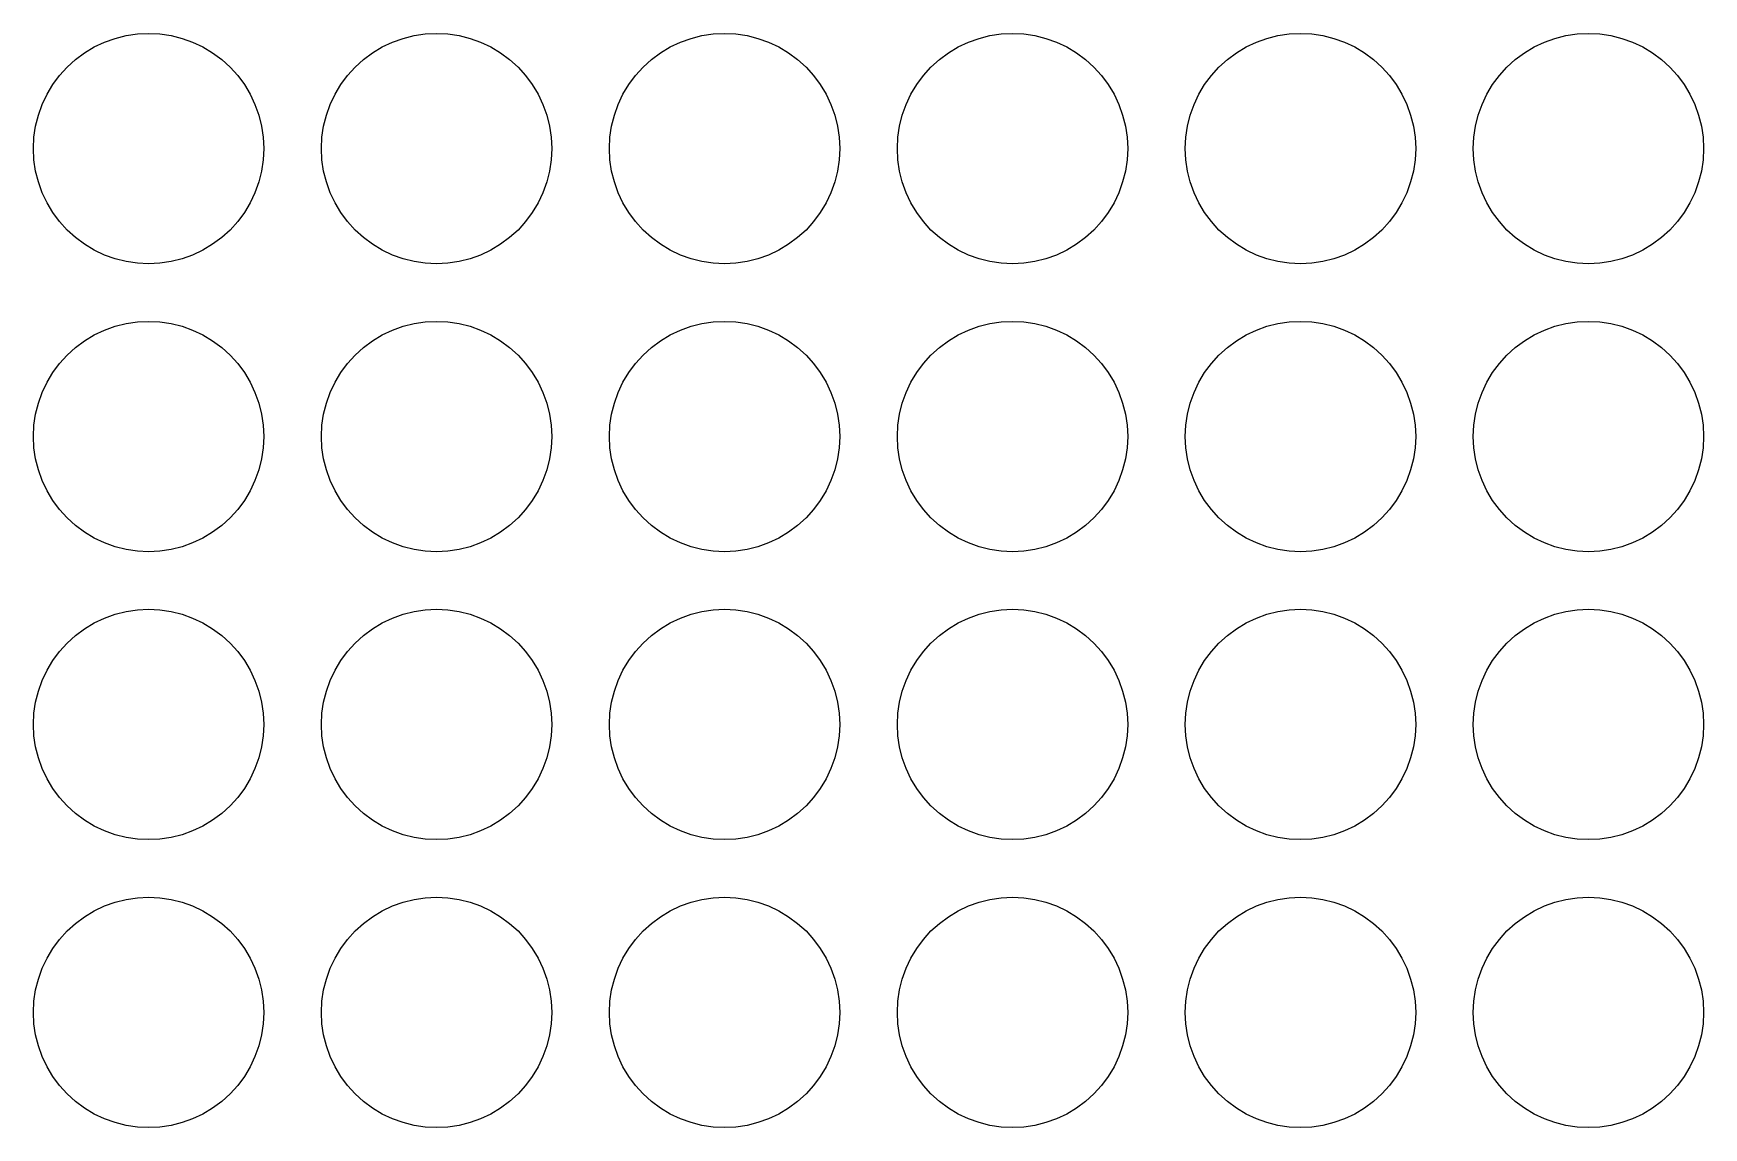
# Model space of a CAD drawing. Header units: millimetres. Extents: x 13 to 136, y -291 to -203.
# Drawn here: x 27.97 to 42.47, y -278.59 to -269.09 of the extents above; entities that cross this region are included whole.
import ezdxf

# ---------------------------------------------------------------- set-up
doc = ezdxf.new("R2010")
doc.units = ezdxf.units.MM
doc.layers.add('background', color=7, linetype='Continuous')

msp = doc.modelspace()

# ---------------------------------------------------------------- linework, layer by layer
at = {"layer": 'background'}
for points in [[(29.966, -270.091), (29.961, -270.189), (29.946, -270.286), (29.922, -270.381), (29.889, -270.474), (29.847, -270.562), (29.797, -270.647), (29.739, -270.725), (29.673, -270.798), (29.6, -270.864), (29.521, -270.922), (29.437, -270.973), (29.348, -271.015), (29.256, -271.048), (29.161, -271.072), (29.064, -271.086), (28.966, -271.091), (28.868, -271.086), (28.77, -271.072), (28.675, -271.048), (28.583, -271.015), (28.494, -270.973), (28.41, -270.922), (28.331, -270.864), (28.258, -270.798), (28.193, -270.725), (28.134, -270.647), (28.084, -270.562), (28.042, -270.474), (28.009, -270.381), (27.985, -270.286), (27.97, -270.189), (27.966, -270.091), (27.97, -269.993), (27.985, -269.896), (28.009, -269.801), (28.042, -269.708), (28.084, -269.62), (28.134, -269.535), (28.193, -269.457), (28.258, -269.384), (28.331, -269.318), (28.41, -269.26), (28.494, -269.209), (28.583, -269.167), (28.675, -269.134), (28.77, -269.11), (28.868, -269.096), (28.966, -269.091), (29.064, -269.096), (29.161, -269.11), (29.256, -269.134), (29.348, -269.167), (29.437, -269.209), (29.521, -269.26), (29.6, -269.318), (29.673, -269.384), (29.739, -269.457), (29.797, -269.535), (29.847, -269.62), (29.889, -269.708), (29.922, -269.801), (29.946, -269.896), (29.961, -269.993)], [(32.466, -270.091), (32.461, -270.189), (32.446, -270.286), (32.422, -270.381), (32.389, -270.474), (32.347, -270.562), (32.297, -270.647), (32.239, -270.725), (32.173, -270.798), (32.1, -270.864), (32.021, -270.922), (31.937, -270.973), (31.848, -271.015), (31.756, -271.048), (31.661, -271.072), (31.564, -271.086), (31.466, -271.091), (31.368, -271.086), (31.27, -271.072), (31.175, -271.048), (31.083, -271.015), (30.994, -270.973), (30.91, -270.922), (30.831, -270.864), (30.758, -270.798), (30.693, -270.725), (30.634, -270.647), (30.584, -270.562), (30.542, -270.474), (30.509, -270.381), (30.485, -270.286), (30.47, -270.189), (30.466, -270.091), (30.47, -269.993), (30.485, -269.896), (30.509, -269.801), (30.542, -269.708), (30.584, -269.62), (30.634, -269.535), (30.693, -269.457), (30.758, -269.384), (30.831, -269.318), (30.91, -269.26), (30.994, -269.209), (31.083, -269.167), (31.175, -269.134), (31.27, -269.11), (31.368, -269.096), (31.466, -269.091), (31.564, -269.096), (31.661, -269.11), (31.756, -269.134), (31.848, -269.167), (31.937, -269.209), (32.021, -269.26), (32.1, -269.318), (32.173, -269.384), (32.239, -269.457), (32.297, -269.535), (32.347, -269.62), (32.389, -269.708), (32.422, -269.801), (32.446, -269.896), (32.461, -269.993)], [(34.966, -270.091), (34.961, -270.189), (34.946, -270.286), (34.922, -270.381), (34.889, -270.474), (34.847, -270.562), (34.797, -270.647), (34.739, -270.725), (34.673, -270.798), (34.6, -270.864), (34.521, -270.922), (34.437, -270.973), (34.348, -271.015), (34.256, -271.048), (34.161, -271.072), (34.064, -271.086), (33.966, -271.091), (33.868, -271.086), (33.77, -271.072), (33.675, -271.048), (33.583, -271.015), (33.494, -270.973), (33.41, -270.922), (33.331, -270.864), (33.258, -270.798), (33.193, -270.725), (33.134, -270.647), (33.084, -270.562), (33.042, -270.474), (33.009, -270.381), (32.985, -270.286), (32.97, -270.189), (32.966, -270.091), (32.97, -269.993), (32.985, -269.896), (33.009, -269.801), (33.042, -269.708), (33.084, -269.62), (33.134, -269.535), (33.193, -269.457), (33.258, -269.384), (33.331, -269.318), (33.41, -269.26), (33.494, -269.209), (33.583, -269.167), (33.675, -269.134), (33.77, -269.11), (33.868, -269.096), (33.966, -269.091), (34.064, -269.096), (34.161, -269.11), (34.256, -269.134), (34.348, -269.167), (34.437, -269.209), (34.521, -269.26), (34.6, -269.318), (34.673, -269.384), (34.739, -269.457), (34.797, -269.535), (34.847, -269.62), (34.889, -269.708), (34.922, -269.801), (34.946, -269.896), (34.961, -269.993)], [(37.466, -270.091), (37.461, -270.189), (37.446, -270.286), (37.422, -270.381), (37.389, -270.474), (37.347, -270.562), (37.297, -270.647), (37.239, -270.725), (37.173, -270.798), (37.1, -270.864), (37.021, -270.922), (36.937, -270.973), (36.848, -271.015), (36.756, -271.048), (36.661, -271.072), (36.564, -271.086), (36.466, -271.091), (36.368, -271.086), (36.27, -271.072), (36.175, -271.048), (36.083, -271.015), (35.994, -270.973), (35.91, -270.922), (35.831, -270.864), (35.758, -270.798), (35.693, -270.725), (35.634, -270.647), (35.584, -270.562), (35.542, -270.474), (35.509, -270.381), (35.485, -270.286), (35.47, -270.189), (35.466, -270.091), (35.47, -269.993), (35.485, -269.896), (35.509, -269.801), (35.542, -269.708), (35.584, -269.62), (35.634, -269.535), (35.693, -269.457), (35.758, -269.384), (35.831, -269.318), (35.91, -269.26), (35.994, -269.209), (36.083, -269.167), (36.175, -269.134), (36.27, -269.11), (36.368, -269.096), (36.466, -269.091), (36.564, -269.096), (36.661, -269.11), (36.756, -269.134), (36.848, -269.167), (36.937, -269.209), (37.021, -269.26), (37.1, -269.318), (37.173, -269.384), (37.239, -269.457), (37.297, -269.535), (37.347, -269.62), (37.389, -269.708), (37.422, -269.801), (37.446, -269.896), (37.461, -269.993)], [(39.966, -270.091), (39.961, -270.189), (39.946, -270.286), (39.922, -270.381), (39.889, -270.474), (39.847, -270.562), (39.797, -270.647), (39.739, -270.725), (39.673, -270.798), (39.6, -270.864), (39.521, -270.922), (39.437, -270.973), (39.348, -271.015), (39.256, -271.048), (39.161, -271.072), (39.064, -271.086), (38.966, -271.091), (38.868, -271.086), (38.77, -271.072), (38.675, -271.048), (38.583, -271.015), (38.494, -270.973), (38.41, -270.922), (38.331, -270.864), (38.258, -270.798), (38.193, -270.725), (38.134, -270.647), (38.084, -270.562), (38.042, -270.474), (38.009, -270.381), (37.985, -270.286), (37.97, -270.189), (37.966, -270.091), (37.97, -269.993), (37.985, -269.896), (38.009, -269.801), (38.042, -269.708), (38.084, -269.62), (38.134, -269.535), (38.193, -269.457), (38.258, -269.384), (38.331, -269.318), (38.41, -269.26), (38.494, -269.209), (38.583, -269.167), (38.675, -269.134), (38.77, -269.11), (38.868, -269.096), (38.966, -269.091), (39.064, -269.096), (39.161, -269.11), (39.256, -269.134), (39.348, -269.167), (39.437, -269.209), (39.521, -269.26), (39.6, -269.318), (39.673, -269.384), (39.739, -269.457), (39.797, -269.535), (39.847, -269.62), (39.889, -269.708), (39.922, -269.801), (39.946, -269.896), (39.961, -269.993)], [(42.466, -270.091), (42.461, -270.189), (42.446, -270.286), (42.422, -270.381), (42.389, -270.474), (42.347, -270.562), (42.297, -270.647), (42.239, -270.725), (42.173, -270.798), (42.1, -270.864), (42.021, -270.922), (41.937, -270.973), (41.848, -271.015), (41.756, -271.048), (41.661, -271.072), (41.564, -271.086), (41.466, -271.091), (41.368, -271.086), (41.27, -271.072), (41.175, -271.048), (41.083, -271.015), (40.994, -270.973), (40.91, -270.922), (40.831, -270.864), (40.758, -270.798), (40.693, -270.725), (40.634, -270.647), (40.584, -270.562), (40.542, -270.474), (40.509, -270.381), (40.485, -270.286), (40.47, -270.189), (40.466, -270.091), (40.47, -269.993), (40.485, -269.896), (40.509, -269.801), (40.542, -269.708), (40.584, -269.62), (40.634, -269.535), (40.693, -269.457), (40.758, -269.384), (40.831, -269.318), (40.91, -269.26), (40.994, -269.209), (41.083, -269.167), (41.175, -269.134), (41.27, -269.11), (41.368, -269.096), (41.466, -269.091), (41.564, -269.096), (41.661, -269.11), (41.756, -269.134), (41.848, -269.167), (41.937, -269.209), (42.021, -269.26), (42.1, -269.318), (42.173, -269.384), (42.239, -269.457), (42.297, -269.535), (42.347, -269.62), (42.389, -269.708), (42.422, -269.801), (42.446, -269.896), (42.461, -269.993)], [(29.966, -272.591), (29.961, -272.689), (29.946, -272.786), (29.922, -272.881), (29.889, -272.974), (29.847, -273.062), (29.797, -273.147), (29.739, -273.225), (29.673, -273.298), (29.6, -273.364), (29.521, -273.422), (29.437, -273.473), (29.348, -273.515), (29.256, -273.548), (29.161, -273.572), (29.064, -273.586), (28.966, -273.591), (28.868, -273.586), (28.77, -273.572), (28.675, -273.548), (28.583, -273.515), (28.494, -273.473), (28.41, -273.422), (28.331, -273.364), (28.258, -273.298), (28.193, -273.225), (28.134, -273.147), (28.084, -273.062), (28.042, -272.974), (28.009, -272.881), (27.985, -272.786), (27.97, -272.689), (27.966, -272.591), (27.97, -272.493), (27.985, -272.396), (28.009, -272.301), (28.042, -272.208), (28.084, -272.12), (28.134, -272.035), (28.193, -271.957), (28.258, -271.884), (28.331, -271.818), (28.41, -271.76), (28.494, -271.709), (28.583, -271.667), (28.675, -271.634), (28.77, -271.61), (28.868, -271.596), (28.966, -271.591), (29.064, -271.596), (29.161, -271.61), (29.256, -271.634), (29.348, -271.667), (29.437, -271.709), (29.521, -271.76), (29.6, -271.818), (29.673, -271.884), (29.739, -271.957), (29.797, -272.035), (29.847, -272.12), (29.889, -272.208), (29.922, -272.301), (29.946, -272.396), (29.961, -272.493)], [(32.466, -272.591), (32.461, -272.689), (32.446, -272.786), (32.422, -272.881), (32.389, -272.974), (32.347, -273.062), (32.297, -273.147), (32.239, -273.225), (32.173, -273.298), (32.1, -273.364), (32.021, -273.422), (31.937, -273.473), (31.848, -273.515), (31.756, -273.548), (31.661, -273.572), (31.564, -273.586), (31.466, -273.591), (31.368, -273.586), (31.27, -273.572), (31.175, -273.548), (31.083, -273.515), (30.994, -273.473), (30.91, -273.422), (30.831, -273.364), (30.758, -273.298), (30.693, -273.225), (30.634, -273.147), (30.584, -273.062), (30.542, -272.974), (30.509, -272.881), (30.485, -272.786), (30.47, -272.689), (30.466, -272.591), (30.47, -272.493), (30.485, -272.396), (30.509, -272.301), (30.542, -272.208), (30.584, -272.12), (30.634, -272.035), (30.693, -271.957), (30.758, -271.884), (30.831, -271.818), (30.91, -271.76), (30.994, -271.709), (31.083, -271.667), (31.175, -271.634), (31.27, -271.61), (31.368, -271.596), (31.466, -271.591), (31.564, -271.596), (31.661, -271.61), (31.756, -271.634), (31.848, -271.667), (31.937, -271.709), (32.021, -271.76), (32.1, -271.818), (32.173, -271.884), (32.239, -271.957), (32.297, -272.035), (32.347, -272.12), (32.389, -272.208), (32.422, -272.301), (32.446, -272.396), (32.461, -272.493)], [(34.966, -272.591), (34.961, -272.689), (34.946, -272.786), (34.922, -272.881), (34.889, -272.974), (34.847, -273.062), (34.797, -273.147), (34.739, -273.225), (34.673, -273.298), (34.6, -273.364), (34.521, -273.422), (34.437, -273.473), (34.348, -273.515), (34.256, -273.548), (34.161, -273.572), (34.064, -273.586), (33.966, -273.591), (33.868, -273.586), (33.77, -273.572), (33.675, -273.548), (33.583, -273.515), (33.494, -273.473), (33.41, -273.422), (33.331, -273.364), (33.258, -273.298), (33.193, -273.225), (33.134, -273.147), (33.084, -273.062), (33.042, -272.974), (33.009, -272.881), (32.985, -272.786), (32.97, -272.689), (32.966, -272.591), (32.97, -272.493), (32.985, -272.396), (33.009, -272.301), (33.042, -272.208), (33.084, -272.12), (33.134, -272.035), (33.193, -271.957), (33.258, -271.884), (33.331, -271.818), (33.41, -271.76), (33.494, -271.709), (33.583, -271.667), (33.675, -271.634), (33.77, -271.61), (33.868, -271.596), (33.966, -271.591), (34.064, -271.596), (34.161, -271.61), (34.256, -271.634), (34.348, -271.667), (34.437, -271.709), (34.521, -271.76), (34.6, -271.818), (34.673, -271.884), (34.739, -271.957), (34.797, -272.035), (34.847, -272.12), (34.889, -272.208), (34.922, -272.301), (34.946, -272.396), (34.961, -272.493)], [(37.466, -272.591), (37.461, -272.689), (37.446, -272.786), (37.422, -272.881), (37.389, -272.974), (37.347, -273.062), (37.297, -273.147), (37.239, -273.225), (37.173, -273.298), (37.1, -273.364), (37.021, -273.422), (36.937, -273.473), (36.848, -273.515), (36.756, -273.548), (36.661, -273.572), (36.564, -273.586), (36.466, -273.591), (36.368, -273.586), (36.27, -273.572), (36.175, -273.548), (36.083, -273.515), (35.994, -273.473), (35.91, -273.422), (35.831, -273.364), (35.758, -273.298), (35.693, -273.225), (35.634, -273.147), (35.584, -273.062), (35.542, -272.974), (35.509, -272.881), (35.485, -272.786), (35.47, -272.689), (35.466, -272.591), (35.47, -272.493), (35.485, -272.396), (35.509, -272.301), (35.542, -272.208), (35.584, -272.12), (35.634, -272.035), (35.693, -271.957), (35.758, -271.884), (35.831, -271.818), (35.91, -271.76), (35.994, -271.709), (36.083, -271.667), (36.175, -271.634), (36.27, -271.61), (36.368, -271.596), (36.466, -271.591), (36.564, -271.596), (36.661, -271.61), (36.756, -271.634), (36.848, -271.667), (36.937, -271.709), (37.021, -271.76), (37.1, -271.818), (37.173, -271.884), (37.239, -271.957), (37.297, -272.035), (37.347, -272.12), (37.389, -272.208), (37.422, -272.301), (37.446, -272.396), (37.461, -272.493)], [(39.966, -272.591), (39.961, -272.689), (39.946, -272.786), (39.922, -272.881), (39.889, -272.974), (39.847, -273.062), (39.797, -273.147), (39.739, -273.225), (39.673, -273.298), (39.6, -273.364), (39.521, -273.422), (39.437, -273.473), (39.348, -273.515), (39.256, -273.548), (39.161, -273.572), (39.064, -273.586), (38.966, -273.591), (38.868, -273.586), (38.77, -273.572), (38.675, -273.548), (38.583, -273.515), (38.494, -273.473), (38.41, -273.422), (38.331, -273.364), (38.258, -273.298), (38.193, -273.225), (38.134, -273.147), (38.084, -273.062), (38.042, -272.974), (38.009, -272.881), (37.985, -272.786), (37.97, -272.689), (37.966, -272.591), (37.97, -272.493), (37.985, -272.396), (38.009, -272.301), (38.042, -272.208), (38.084, -272.12), (38.134, -272.035), (38.193, -271.957), (38.258, -271.884), (38.331, -271.818), (38.41, -271.76), (38.494, -271.709), (38.583, -271.667), (38.675, -271.634), (38.77, -271.61), (38.868, -271.596), (38.966, -271.591), (39.064, -271.596), (39.161, -271.61), (39.256, -271.634), (39.348, -271.667), (39.437, -271.709), (39.521, -271.76), (39.6, -271.818), (39.673, -271.884), (39.739, -271.957), (39.797, -272.035), (39.847, -272.12), (39.889, -272.208), (39.922, -272.301), (39.946, -272.396), (39.961, -272.493)], [(42.466, -272.591), (42.461, -272.689), (42.446, -272.786), (42.422, -272.881), (42.389, -272.974), (42.347, -273.062), (42.297, -273.147), (42.239, -273.225), (42.173, -273.298), (42.1, -273.364), (42.021, -273.422), (41.937, -273.473), (41.848, -273.515), (41.756, -273.548), (41.661, -273.572), (41.564, -273.586), (41.466, -273.591), (41.368, -273.586), (41.27, -273.572), (41.175, -273.548), (41.083, -273.515), (40.994, -273.473), (40.91, -273.422), (40.831, -273.364), (40.758, -273.298), (40.693, -273.225), (40.634, -273.147), (40.584, -273.062), (40.542, -272.974), (40.509, -272.881), (40.485, -272.786), (40.47, -272.689), (40.466, -272.591), (40.47, -272.493), (40.485, -272.396), (40.509, -272.301), (40.542, -272.208), (40.584, -272.12), (40.634, -272.035), (40.693, -271.957), (40.758, -271.884), (40.831, -271.818), (40.91, -271.76), (40.994, -271.709), (41.083, -271.667), (41.175, -271.634), (41.27, -271.61), (41.368, -271.596), (41.466, -271.591), (41.564, -271.596), (41.661, -271.61), (41.756, -271.634), (41.848, -271.667), (41.937, -271.709), (42.021, -271.76), (42.1, -271.818), (42.173, -271.884), (42.239, -271.957), (42.297, -272.035), (42.347, -272.12), (42.389, -272.208), (42.422, -272.301), (42.446, -272.396), (42.461, -272.493)], [(29.966, -275.091), (29.961, -275.189), (29.946, -275.286), (29.922, -275.381), (29.889, -275.474), (29.847, -275.562), (29.797, -275.647), (29.739, -275.725), (29.673, -275.798), (29.6, -275.864), (29.521, -275.922), (29.437, -275.973), (29.348, -276.015), (29.256, -276.048), (29.161, -276.072), (29.064, -276.086), (28.966, -276.091), (28.868, -276.086), (28.77, -276.072), (28.675, -276.048), (28.583, -276.015), (28.494, -275.973), (28.41, -275.922), (28.331, -275.864), (28.258, -275.798), (28.193, -275.725), (28.134, -275.647), (28.084, -275.562), (28.042, -275.474), (28.009, -275.381), (27.985, -275.286), (27.97, -275.189), (27.966, -275.091), (27.97, -274.993), (27.985, -274.896), (28.009, -274.801), (28.042, -274.708), (28.084, -274.62), (28.134, -274.535), (28.193, -274.457), (28.258, -274.384), (28.331, -274.318), (28.41, -274.26), (28.494, -274.209), (28.583, -274.167), (28.675, -274.134), (28.77, -274.11), (28.868, -274.096), (28.966, -274.091), (29.064, -274.096), (29.161, -274.11), (29.256, -274.134), (29.348, -274.167), (29.437, -274.209), (29.521, -274.26), (29.6, -274.318), (29.673, -274.384), (29.739, -274.457), (29.797, -274.535), (29.847, -274.62), (29.889, -274.708), (29.922, -274.801), (29.946, -274.896), (29.961, -274.993)], [(32.466, -275.091), (32.461, -275.189), (32.446, -275.286), (32.422, -275.381), (32.389, -275.474), (32.347, -275.562), (32.297, -275.647), (32.239, -275.725), (32.173, -275.798), (32.1, -275.864), (32.021, -275.922), (31.937, -275.973), (31.848, -276.015), (31.756, -276.048), (31.661, -276.072), (31.564, -276.086), (31.466, -276.091), (31.368, -276.086), (31.27, -276.072), (31.175, -276.048), (31.083, -276.015), (30.994, -275.973), (30.91, -275.922), (30.831, -275.864), (30.758, -275.798), (30.693, -275.725), (30.634, -275.647), (30.584, -275.562), (30.542, -275.474), (30.509, -275.381), (30.485, -275.286), (30.47, -275.189), (30.466, -275.091), (30.47, -274.993), (30.485, -274.896), (30.509, -274.801), (30.542, -274.708), (30.584, -274.62), (30.634, -274.535), (30.693, -274.457), (30.758, -274.384), (30.831, -274.318), (30.91, -274.26), (30.994, -274.209), (31.083, -274.167), (31.175, -274.134), (31.27, -274.11), (31.368, -274.096), (31.466, -274.091), (31.564, -274.096), (31.661, -274.11), (31.756, -274.134), (31.848, -274.167), (31.937, -274.209), (32.021, -274.26), (32.1, -274.318), (32.173, -274.384), (32.239, -274.457), (32.297, -274.535), (32.347, -274.62), (32.389, -274.708), (32.422, -274.801), (32.446, -274.896), (32.461, -274.993)], [(34.966, -275.091), (34.961, -275.189), (34.946, -275.286), (34.922, -275.381), (34.889, -275.474), (34.847, -275.562), (34.797, -275.647), (34.739, -275.725), (34.673, -275.798), (34.6, -275.864), (34.521, -275.922), (34.437, -275.973), (34.348, -276.015), (34.256, -276.048), (34.161, -276.072), (34.064, -276.086), (33.966, -276.091), (33.868, -276.086), (33.77, -276.072), (33.675, -276.048), (33.583, -276.015), (33.494, -275.973), (33.41, -275.922), (33.331, -275.864), (33.258, -275.798), (33.193, -275.725), (33.134, -275.647), (33.084, -275.562), (33.042, -275.474), (33.009, -275.381), (32.985, -275.286), (32.97, -275.189), (32.966, -275.091), (32.97, -274.993), (32.985, -274.896), (33.009, -274.801), (33.042, -274.708), (33.084, -274.62), (33.134, -274.535), (33.193, -274.457), (33.258, -274.384), (33.331, -274.318), (33.41, -274.26), (33.494, -274.209), (33.583, -274.167), (33.675, -274.134), (33.77, -274.11), (33.868, -274.096), (33.966, -274.091), (34.064, -274.096), (34.161, -274.11), (34.256, -274.134), (34.348, -274.167), (34.437, -274.209), (34.521, -274.26), (34.6, -274.318), (34.673, -274.384), (34.739, -274.457), (34.797, -274.535), (34.847, -274.62), (34.889, -274.708), (34.922, -274.801), (34.946, -274.896), (34.961, -274.993)], [(37.466, -275.091), (37.461, -275.189), (37.446, -275.286), (37.422, -275.381), (37.389, -275.474), (37.347, -275.562), (37.297, -275.647), (37.239, -275.725), (37.173, -275.798), (37.1, -275.864), (37.021, -275.922), (36.937, -275.973), (36.848, -276.015), (36.756, -276.048), (36.661, -276.072), (36.564, -276.086), (36.466, -276.091), (36.368, -276.086), (36.27, -276.072), (36.175, -276.048), (36.083, -276.015), (35.994, -275.973), (35.91, -275.922), (35.831, -275.864), (35.758, -275.798), (35.693, -275.725), (35.634, -275.647), (35.584, -275.562), (35.542, -275.474), (35.509, -275.381), (35.485, -275.286), (35.47, -275.189), (35.466, -275.091), (35.47, -274.993), (35.485, -274.896), (35.509, -274.801), (35.542, -274.708), (35.584, -274.62), (35.634, -274.535), (35.693, -274.457), (35.758, -274.384), (35.831, -274.318), (35.91, -274.26), (35.994, -274.209), (36.083, -274.167), (36.175, -274.134), (36.27, -274.11), (36.368, -274.096), (36.466, -274.091), (36.564, -274.096), (36.661, -274.11), (36.756, -274.134), (36.848, -274.167), (36.937, -274.209), (37.021, -274.26), (37.1, -274.318), (37.173, -274.384), (37.239, -274.457), (37.297, -274.535), (37.347, -274.62), (37.389, -274.708), (37.422, -274.801), (37.446, -274.896), (37.461, -274.993)], [(39.966, -275.091), (39.961, -275.189), (39.946, -275.286), (39.922, -275.381), (39.889, -275.474), (39.847, -275.562), (39.797, -275.647), (39.739, -275.725), (39.673, -275.798), (39.6, -275.864), (39.521, -275.922), (39.437, -275.973), (39.348, -276.015), (39.256, -276.048), (39.161, -276.072), (39.064, -276.086), (38.966, -276.091), (38.868, -276.086), (38.77, -276.072), (38.675, -276.048), (38.583, -276.015), (38.494, -275.973), (38.41, -275.922), (38.331, -275.864), (38.258, -275.798), (38.193, -275.725), (38.134, -275.647), (38.084, -275.562), (38.042, -275.474), (38.009, -275.381), (37.985, -275.286), (37.97, -275.189), (37.966, -275.091), (37.97, -274.993), (37.985, -274.896), (38.009, -274.801), (38.042, -274.708), (38.084, -274.62), (38.134, -274.535), (38.193, -274.457), (38.258, -274.384), (38.331, -274.318), (38.41, -274.26), (38.494, -274.209), (38.583, -274.167), (38.675, -274.134), (38.77, -274.11), (38.868, -274.096), (38.966, -274.091), (39.064, -274.096), (39.161, -274.11), (39.256, -274.134), (39.348, -274.167), (39.437, -274.209), (39.521, -274.26), (39.6, -274.318), (39.673, -274.384), (39.739, -274.457), (39.797, -274.535), (39.847, -274.62), (39.889, -274.708), (39.922, -274.801), (39.946, -274.896), (39.961, -274.993)], [(42.466, -275.091), (42.461, -275.189), (42.446, -275.286), (42.422, -275.381), (42.389, -275.474), (42.347, -275.562), (42.297, -275.647), (42.239, -275.725), (42.173, -275.798), (42.1, -275.864), (42.021, -275.922), (41.937, -275.973), (41.848, -276.015), (41.756, -276.048), (41.661, -276.072), (41.564, -276.086), (41.466, -276.091), (41.368, -276.086), (41.27, -276.072), (41.175, -276.048), (41.083, -276.015), (40.994, -275.973), (40.91, -275.922), (40.831, -275.864), (40.758, -275.798), (40.693, -275.725), (40.634, -275.647), (40.584, -275.562), (40.542, -275.474), (40.509, -275.381), (40.485, -275.286), (40.47, -275.189), (40.466, -275.091), (40.47, -274.993), (40.485, -274.896), (40.509, -274.801), (40.542, -274.708), (40.584, -274.62), (40.634, -274.535), (40.693, -274.457), (40.758, -274.384), (40.831, -274.318), (40.91, -274.26), (40.994, -274.209), (41.083, -274.167), (41.175, -274.134), (41.27, -274.11), (41.368, -274.096), (41.466, -274.091), (41.564, -274.096), (41.661, -274.11), (41.756, -274.134), (41.848, -274.167), (41.937, -274.209), (42.021, -274.26), (42.1, -274.318), (42.173, -274.384), (42.239, -274.457), (42.297, -274.535), (42.347, -274.62), (42.389, -274.708), (42.422, -274.801), (42.446, -274.896), (42.461, -274.993)], [(29.966, -277.591), (29.961, -277.689), (29.946, -277.786), (29.922, -277.881), (29.889, -277.974), (29.847, -278.062), (29.797, -278.147), (29.739, -278.225), (29.673, -278.298), (29.6, -278.364), (29.521, -278.422), (29.437, -278.473), (29.348, -278.515), (29.256, -278.548), (29.161, -278.572), (29.064, -278.586), (28.966, -278.591), (28.868, -278.586), (28.77, -278.572), (28.675, -278.548), (28.583, -278.515), (28.494, -278.473), (28.41, -278.422), (28.331, -278.364), (28.258, -278.298), (28.193, -278.225), (28.134, -278.147), (28.084, -278.062), (28.042, -277.974), (28.009, -277.881), (27.985, -277.786), (27.97, -277.689), (27.966, -277.591), (27.97, -277.493), (27.985, -277.396), (28.009, -277.301), (28.042, -277.208), (28.084, -277.12), (28.134, -277.035), (28.193, -276.957), (28.258, -276.884), (28.331, -276.818), (28.41, -276.76), (28.494, -276.709), (28.583, -276.667), (28.675, -276.634), (28.77, -276.61), (28.868, -276.596), (28.966, -276.591), (29.064, -276.596), (29.161, -276.61), (29.256, -276.634), (29.348, -276.667), (29.437, -276.709), (29.521, -276.76), (29.6, -276.818), (29.673, -276.884), (29.739, -276.957), (29.797, -277.035), (29.847, -277.12), (29.889, -277.208), (29.922, -277.301), (29.946, -277.396), (29.961, -277.493)], [(32.466, -277.591), (32.461, -277.689), (32.446, -277.786), (32.422, -277.881), (32.389, -277.974), (32.347, -278.062), (32.297, -278.147), (32.239, -278.225), (32.173, -278.298), (32.1, -278.364), (32.021, -278.422), (31.937, -278.473), (31.848, -278.515), (31.756, -278.548), (31.661, -278.572), (31.564, -278.586), (31.466, -278.591), (31.368, -278.586), (31.27, -278.572), (31.175, -278.548), (31.083, -278.515), (30.994, -278.473), (30.91, -278.422), (30.831, -278.364), (30.758, -278.298), (30.693, -278.225), (30.634, -278.147), (30.584, -278.062), (30.542, -277.974), (30.509, -277.881), (30.485, -277.786), (30.47, -277.689), (30.466, -277.591), (30.47, -277.493), (30.485, -277.396), (30.509, -277.301), (30.542, -277.208), (30.584, -277.12), (30.634, -277.035), (30.693, -276.957), (30.758, -276.884), (30.831, -276.818), (30.91, -276.76), (30.994, -276.709), (31.083, -276.667), (31.175, -276.634), (31.27, -276.61), (31.368, -276.596), (31.466, -276.591), (31.564, -276.596), (31.661, -276.61), (31.756, -276.634), (31.848, -276.667), (31.937, -276.709), (32.021, -276.76), (32.1, -276.818), (32.173, -276.884), (32.239, -276.957), (32.297, -277.035), (32.347, -277.12), (32.389, -277.208), (32.422, -277.301), (32.446, -277.396), (32.461, -277.493)], [(34.966, -277.591), (34.961, -277.689), (34.946, -277.786), (34.922, -277.881), (34.889, -277.974), (34.847, -278.062), (34.797, -278.147), (34.739, -278.225), (34.673, -278.298), (34.6, -278.364), (34.521, -278.422), (34.437, -278.473), (34.348, -278.515), (34.256, -278.548), (34.161, -278.572), (34.064, -278.586), (33.966, -278.591), (33.868, -278.586), (33.77, -278.572), (33.675, -278.548), (33.583, -278.515), (33.494, -278.473), (33.41, -278.422), (33.331, -278.364), (33.258, -278.298), (33.193, -278.225), (33.134, -278.147), (33.084, -278.062), (33.042, -277.974), (33.009, -277.881), (32.985, -277.786), (32.97, -277.689), (32.966, -277.591), (32.97, -277.493), (32.985, -277.396), (33.009, -277.301), (33.042, -277.208), (33.084, -277.12), (33.134, -277.035), (33.193, -276.957), (33.258, -276.884), (33.331, -276.818), (33.41, -276.76), (33.494, -276.709), (33.583, -276.667), (33.675, -276.634), (33.77, -276.61), (33.868, -276.596), (33.966, -276.591), (34.064, -276.596), (34.161, -276.61), (34.256, -276.634), (34.348, -276.667), (34.437, -276.709), (34.521, -276.76), (34.6, -276.818), (34.673, -276.884), (34.739, -276.957), (34.797, -277.035), (34.847, -277.12), (34.889, -277.208), (34.922, -277.301), (34.946, -277.396), (34.961, -277.493)], [(37.466, -277.591), (37.461, -277.689), (37.446, -277.786), (37.422, -277.881), (37.389, -277.974), (37.347, -278.062), (37.297, -278.147), (37.239, -278.225), (37.173, -278.298), (37.1, -278.364), (37.021, -278.422), (36.937, -278.473), (36.848, -278.515), (36.756, -278.548), (36.661, -278.572), (36.564, -278.586), (36.466, -278.591), (36.368, -278.586), (36.27, -278.572), (36.175, -278.548), (36.083, -278.515), (35.994, -278.473), (35.91, -278.422), (35.831, -278.364), (35.758, -278.298), (35.693, -278.225), (35.634, -278.147), (35.584, -278.062), (35.542, -277.974), (35.509, -277.881), (35.485, -277.786), (35.47, -277.689), (35.466, -277.591), (35.47, -277.493), (35.485, -277.396), (35.509, -277.301), (35.542, -277.208), (35.584, -277.12), (35.634, -277.035), (35.693, -276.957), (35.758, -276.884), (35.831, -276.818), (35.91, -276.76), (35.994, -276.709), (36.083, -276.667), (36.175, -276.634), (36.27, -276.61), (36.368, -276.596), (36.466, -276.591), (36.564, -276.596), (36.661, -276.61), (36.756, -276.634), (36.848, -276.667), (36.937, -276.709), (37.021, -276.76), (37.1, -276.818), (37.173, -276.884), (37.239, -276.957), (37.297, -277.035), (37.347, -277.12), (37.389, -277.208), (37.422, -277.301), (37.446, -277.396), (37.461, -277.493)], [(39.966, -277.591), (39.961, -277.689), (39.946, -277.786), (39.922, -277.881), (39.889, -277.974), (39.847, -278.062), (39.797, -278.147), (39.739, -278.225), (39.673, -278.298), (39.6, -278.364), (39.521, -278.422), (39.437, -278.473), (39.348, -278.515), (39.256, -278.548), (39.161, -278.572), (39.064, -278.586), (38.966, -278.591), (38.868, -278.586), (38.77, -278.572), (38.675, -278.548), (38.583, -278.515), (38.494, -278.473), (38.41, -278.422), (38.331, -278.364), (38.258, -278.298), (38.193, -278.225), (38.134, -278.147), (38.084, -278.062), (38.042, -277.974), (38.009, -277.881), (37.985, -277.786), (37.97, -277.689), (37.966, -277.591), (37.97, -277.493), (37.985, -277.396), (38.009, -277.301), (38.042, -277.208), (38.084, -277.12), (38.134, -277.035), (38.193, -276.957), (38.258, -276.884), (38.331, -276.818), (38.41, -276.76), (38.494, -276.709), (38.583, -276.667), (38.675, -276.634), (38.77, -276.61), (38.868, -276.596), (38.966, -276.591), (39.064, -276.596), (39.161, -276.61), (39.256, -276.634), (39.348, -276.667), (39.437, -276.709), (39.521, -276.76), (39.6, -276.818), (39.673, -276.884), (39.739, -276.957), (39.797, -277.035), (39.847, -277.12), (39.889, -277.208), (39.922, -277.301), (39.946, -277.396), (39.961, -277.493)], [(42.466, -277.591), (42.461, -277.689), (42.446, -277.786), (42.422, -277.881), (42.389, -277.974), (42.347, -278.062), (42.297, -278.147), (42.239, -278.225), (42.173, -278.298), (42.1, -278.364), (42.021, -278.422), (41.937, -278.473), (41.848, -278.515), (41.756, -278.548), (41.661, -278.572), (41.564, -278.586), (41.466, -278.591), (41.368, -278.586), (41.27, -278.572), (41.175, -278.548), (41.083, -278.515), (40.994, -278.473), (40.91, -278.422), (40.831, -278.364), (40.758, -278.298), (40.693, -278.225), (40.634, -278.147), (40.584, -278.062), (40.542, -277.974), (40.509, -277.881), (40.485, -277.786), (40.47, -277.689), (40.466, -277.591), (40.47, -277.493), (40.485, -277.396), (40.509, -277.301), (40.542, -277.208), (40.584, -277.12), (40.634, -277.035), (40.693, -276.957), (40.758, -276.884), (40.831, -276.818), (40.91, -276.76), (40.994, -276.709), (41.083, -276.667), (41.175, -276.634), (41.27, -276.61), (41.368, -276.596), (41.466, -276.591), (41.564, -276.596), (41.661, -276.61), (41.756, -276.634), (41.848, -276.667), (41.937, -276.709), (42.021, -276.76), (42.1, -276.818), (42.173, -276.884), (42.239, -276.957), (42.297, -277.035), (42.347, -277.12), (42.389, -277.208), (42.422, -277.301), (42.446, -277.396), (42.461, -277.493)]]:
    msp.add_lwpolyline(points, close=True, dxfattribs=at)

doc.saveas('drawing.dxf')
